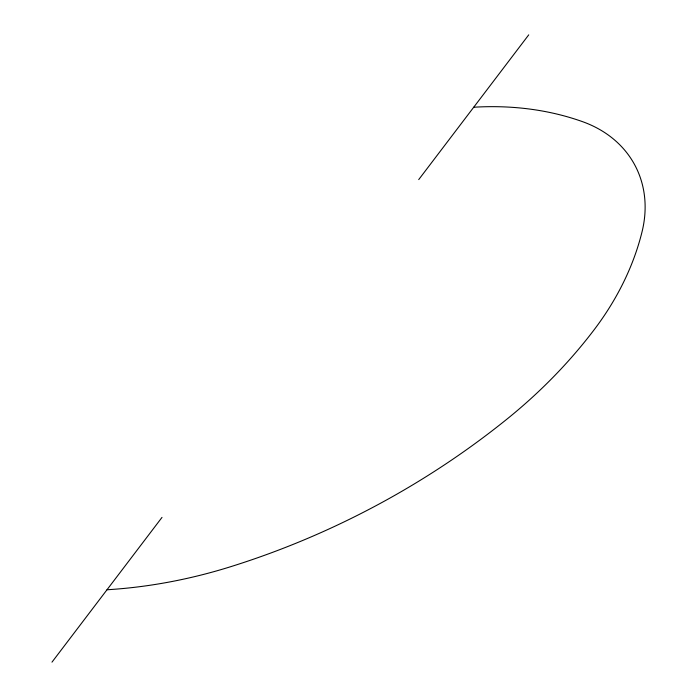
<?xml version="1.0" encoding="UTF-8"?>
<svg xmlns="http://www.w3.org/2000/svg" width="697" height="697" viewBox="0 0 697 697"><rect width="100%" height="100%" fill="white"/><g stroke="black" fill="none" stroke-linecap="round" stroke-linejoin="round"><path stroke-width="1.05" d="M51.979 662.15L162 517.392M418.714 179.608L528.735 34.85M473.725 107.233A284.751 226.211 -27.6 0 1 582.657 121.705A135.035 107.268 -27.6 0 1 642.05 231.77A284.751 226.211 -27.6 0 1 593.949 330.012A445.975 354.285 -27.6 0 1 506.658 419.359A673.746 535.235 -27.6 0 1 230.141 566.861A445.975 354.285 -27.6 0 1 106.989 589.767"/></g></svg>
